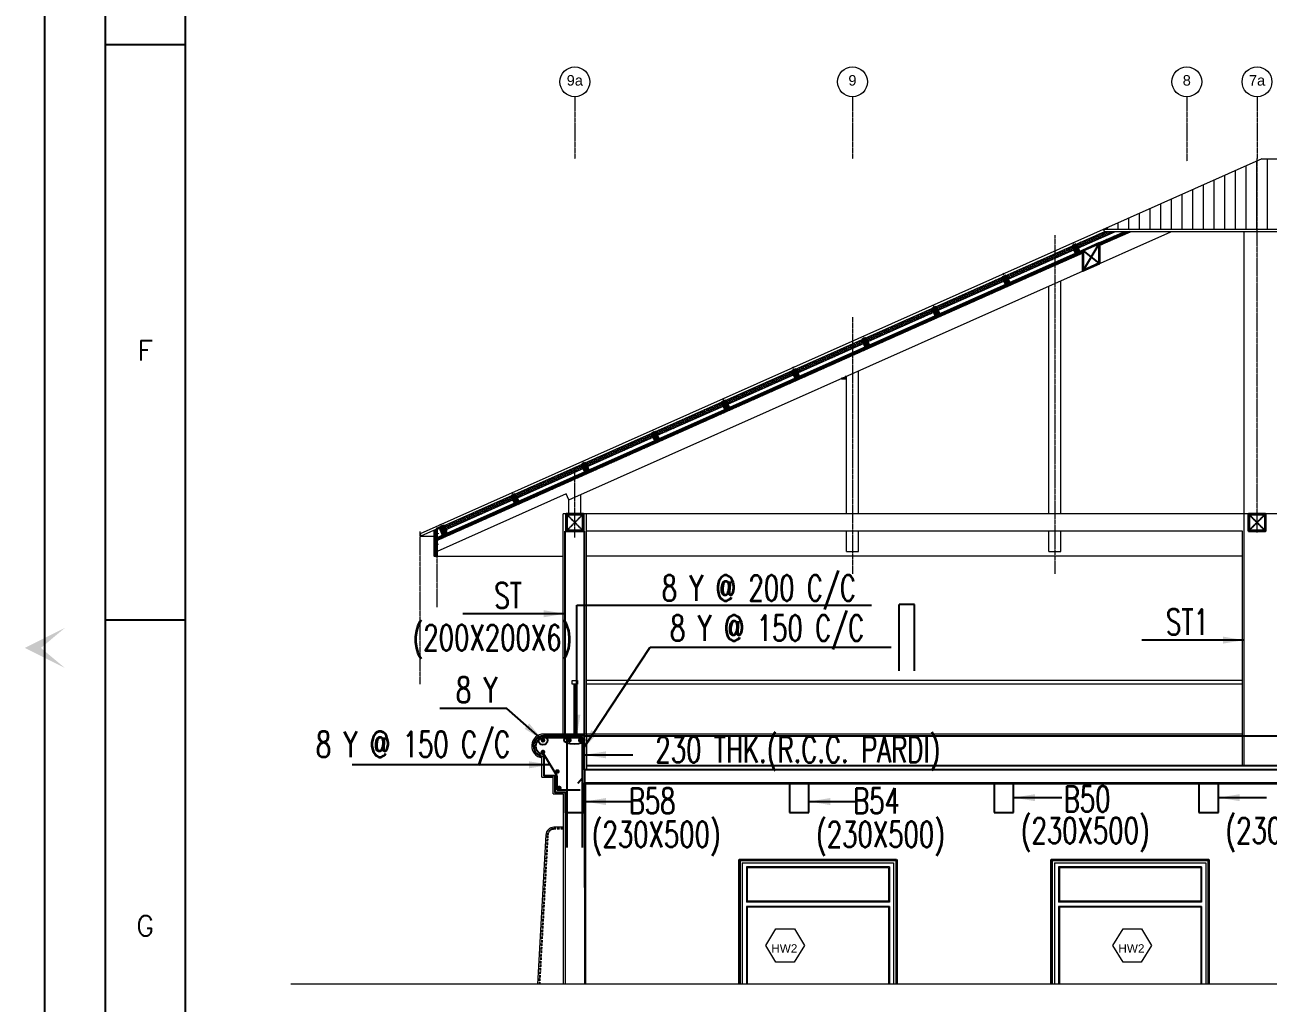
# Model space of a CAD drawing. Header units: millimetres. Extents: x 2659630 to 6742168, y -2425387 to -732288.
# Drawn here: x 3445318 to 3459895, y -1223420 to -1211954 of the extents above; entities that cross this region are included whole.
import ezdxf
from ezdxf.enums import TextEntityAlignment as Align

# ---------------------------------------------------------------- set-up
doc = ezdxf.new("R2010")
doc.units = ezdxf.units.MM
doc.linetypes.add('Grid Line', pattern=[22.225, 12.7, -3.175, 3.175, -3.175])
doc.linetypes.add('Hidden', pattern=[7.14375, 4.7625, -2.38125])
for name, color, linetype in [('A-COLUMN', 12, 'Continuous'), ('A-LINE-1 HIDDEN', 1, 'Continuous'), ('A-MOULDING', 20, 'Continuous'), ('PNA', 8, 'Continuous'), ('S-BEAM NO', 3, 'Continuous'), ('S-COLUMN', 1, 'Continuous'), ('S-COLUMN NO', 2, 'Continuous'), ('S-CONCRET LINE', 4, 'Continuous'), ('S-DIM-1', 5, 'Continuous'), ('S-REINFORCEMENT', 6, 'Continuous')]:
    doc.layers.add(name, color=color, linetype=linetype)
for name, color, linetype, lineweight in [('A-DETL', 90, 'Continuous', 18), ('A-DOOR', 31, 'Continuous', 18), ('A-DOOR-FRAM', 31, 'Continuous', 18), ('A-FLOR-HRAL', 11, 'Continuous', 18), ('A-GENM', 13, 'Continuous', 18), ('A-GLAZ-IDEN', 152, 'Continuous', 9), ('A-GRID-MODE', 80, 'Continuous', 0), ('A-hatch', 253, 'Continuous', 0), ('A-PLASTER', 50, 'Continuous', 0), ('A-ROOF', 6, 'Continuous', 0), ('A-ROOF-PATT', 132, 'Continuous', 0), ('A-STAIRS', 31, 'Continuous', 18), ('A-WALL', 113, 'Continuous', 9), ('elevation 02', 2, 'Continuous', 9), ('I-WALL', 2, 'Continuous', 18), ('S-GRID', 1, 'Continuous', 9), ('section-steel', 27, 'Continuous', 30), ('TEXT', 150, 'Continuous', 25)]:
    doc.layers.add(name, color=color, linetype=linetype, lineweight=lineweight)
doc.styles.add('Arial', font='arial.ttf', dxfattribs={"height": 123})
doc.styles.add('Arial_1', font='arial.ttf', dxfattribs={"height": 98.353293})
doc.styles.add('ROMANS', font='r.shx', dxfattribs={"width": 0.7})
doc.dimstyles.new('dim100', dxfattribs={"dimtxt": 250, "dimasz": 250, "dimexe": 200, "dimexo": 200, "dimgap": 100, "dimtad": 1, "dimdec": 0, "dimrnd": 1, "dimzin": 0, "dimdsep": 46, "dimtxsty": 'ROMANS', "dimcen": 0, "dimclrd": 5, "dimclre": 5, "dimclrt": 4, "dimadec": 0, "dimazin": 0, "dimtfac": 1, "dimtdec": 0, "dimtix": 1, "dimtofl": 0, "dimtmove": 2, "dimatfit": 3, "dimfxl": 1, "dimtolj": 1, "dimtzin": 0, "dimlwd": -1, "dimlwe": -1, "dimarcsym": 0})
doc.dimstyles.new('dim33.33', dxfattribs={"dimtxt": 250, "dimasz": 250, "dimexe": 200, "dimexo": 200, "dimgap": 100, "dimtad": 1, "dimdec": 0, "dimlfac": 0.333331, "dimzin": 0, "dimdsep": 46, "dimtxsty": 'ROMANS', "dimcen": 0, "dimclrd": 5, "dimclre": 5, "dimclrt": 4, "dimadec": 0, "dimazin": 0, "dimtfac": 1, "dimtdec": 0, "dimtix": 1, "dimtofl": 0, "dimtmove": 2, "dimatfit": 3, "dimfxl": 1, "dimtolj": 1, "dimtzin": 0, "dimlwd": -1, "dimlwe": -1, "dimarcsym": 0})

# ---------------------------------------------------------------- blocks, each defined once
blk = doc.blocks.new('FOLDER')
at = {"layer": 'PNA'}
for points in [[(-1250, 2500), (0, 0), (0, 1000)], [(1250, 2500), (0, 0), (0, 1000)]]:
    blk.add_solid(points, dxfattribs=at)
blk = doc.blocks.new('A1_SHEET.')
at = {"flags": 128}
blk.add_lwpolyline([(0, 0), (0, 594), (841, 594), (841, 0)], close=True, dxfattribs=at)
at = {"layer": 'PNA'}
for p, q in [((7.5, 226.45), (17.5, 226.45)), ((7.5, 154.7), (17.5, 154.7))]:
    blk.add_line(p, q, dxfattribs=at)
at = {"layer": 'PNA', "color": 1}
for points in [[(7.5, 6.2), (833.5, 6.2), (833.5, 587.8), (7.5, 587.8)], [(17.5, 11.2), (828.5, 11.2), (828.5, 582.8), (17.5, 582.8)]]:
    blk.add_lwpolyline(points, close=True, dxfattribs=at)
at = {"layer": 'PNA', "xscale": 0.0020000000001672, "yscale": 0.0020000000001672, "zscale": 0.0020000000001672, "rotation": 270}
blk.add_blockref('FOLDER', (-2.5, 151.2), dxfattribs=at)
at = {"layer": 'PNA', "style": 'ROMANS'}
for s, p in [('F', (12.5, 188.3)), ('G', (12.5, 116.55))]:
    blk.add_text(s, height=2.5, dxfattribs=at).set_placement(p, align=Align.MIDDLE)
blk = doc.blocks.new('Grid - M_Grid Head - Circle-24584-GROUND FLOOR PLAN-01')
at = {"layer": 'A-GRID-MODE'}
blk.add_circle((0, 0), 3.5, dxfattribs=at)

msp = doc.modelspace()

# ---------------------------------------------------------------- hatches: boundary and pattern name
at = {"layer": 'A-DETL'}
h = msp.add_hatch(dxfattribs=at)
h.set_pattern_fill('HONEY', color=256, scale=100, angle=45)
h.set_pattern_definition([(45, (2333171.101, 458821.364), (5.6035967, 20.912907593), [12.5, -25]), (165, (2333171.101, 458821.364), (-20.912907593, -5.6035967), [12.5, -25]), (105, (2333171.101, 458821.364), (-15.30931089, 15.30931089), [-25, 12.5])])
h.paths.add_polyline_path([(3458100.718, -1214377.75), (3457977.788, -1214377.75), (3457645.984, -1214525.479), (3457666.32, -1214571.156)])
h = msp.add_hatch(dxfattribs=at)
h.set_pattern_fill('HONEY', color=256, scale=100, angle=45)
h.set_pattern_definition([(45, (2332348.91, 458455.301), (5.6035967, 20.912907593), [12.5, -25]), (165, (2332348.91, 458455.301), (-20.912907593, -5.6035967), [12.5, -25]), (105, (2332348.91, 458455.301), (-15.30931089, 15.30931089), [-25, 12.5])])
h.paths.add_polyline_path([(3457622.456, -1214590.686), (3457602.119, -1214545.009), (3456823.793, -1214891.542), (3456844.13, -1214937.219)])
h = msp.add_hatch(dxfattribs=at)
h.set_pattern_fill('HONEY', color=256, scale=100, angle=45)
h.set_pattern_definition([(45, (2331526.719, 458089.238), (5.6035967, 20.912907593), [12.5, -25]), (165, (2331526.719, 458089.238), (-20.912907593, -5.6035967), [12.5, -25]), (105, (2331526.719, 458089.238), (-15.30931089, 15.30931089), [-25, 12.5])])
h.paths.add_polyline_path([(3456800.265, -1214956.749), (3456779.929, -1214911.072), (3456001.602, -1215257.605), (3456021.939, -1215303.282)])
h = msp.add_hatch(dxfattribs=at)
h.set_pattern_fill('HONEY', color=256, scale=100, angle=45)
h.set_pattern_definition([(45, (2330704.528, 457723.175), (5.6035967, 20.912907593), [12.5, -25]), (165, (2330704.528, 457723.175), (-20.912907593, -5.6035967), [12.5, -25]), (105, (2330704.528, 457723.175), (-15.30931089, 15.30931089), [-25, 12.5])])
h.paths.add_polyline_path([(3455978.074, -1215322.812), (3455957.738, -1215277.135), (3455179.411, -1215623.668), (3455199.748, -1215669.345)])
h = msp.add_hatch(dxfattribs=at)
h.set_pattern_fill('HONEY', color=256, scale=100, angle=45)
h.set_pattern_definition([(45, (2329882.337, 457357.112), (5.6035967, 20.912907593), [12.5, -25]), (165, (2329882.337, 457357.112), (-20.912907593, -5.6035967), [12.5, -25]), (105, (2329882.337, 457357.112), (-15.30931089, 15.30931089), [-25, 12.5])])
h.paths.add_polyline_path([(3455155.884, -1215688.875), (3455135.547, -1215643.198), (3454357.22, -1215989.731), (3454377.557, -1216035.408)])
h = msp.add_hatch(dxfattribs=at)
h.set_pattern_fill('HONEY', color=256, scale=100, angle=45)
h.set_pattern_definition([(45, (2329060.146, 456991.049), (5.6035967, 20.912907593), [12.5, -25]), (165, (2329060.146, 456991.049), (-20.912907593, -5.6035967), [12.5, -25]), (105, (2329060.146, 456991.049), (-15.30931089, 15.30931089), [-25, 12.5])])
h.paths.add_polyline_path([(3454333.693, -1216054.938), (3454313.356, -1216009.26), (3453535.029, -1216355.794), (3453555.366, -1216401.471)])
h = msp.add_hatch(dxfattribs=at)
h.set_pattern_fill('HONEY', color=256, scale=100, angle=45)
h.set_pattern_definition([(45, (2328238.09, 456624.684), (5.6035967, 20.912907593), [12.5, -25]), (165, (2328238.09, 456624.684), (-20.912907593, -5.6035967), [12.5, -25]), (105, (2328238.09, 456624.684), (-15.30931089, 15.30931089), [-25, 12.5])])
h.paths.add_polyline_path([(3453511.502, -1216421.001), (3453491.165, -1216375.323), (3452712.838, -1216721.857), (3452733.175, -1216767.534)])
h = msp.add_hatch(dxfattribs=at)
h.set_pattern_fill('HONEY', color=256, scale=100, angle=45)
h.set_pattern_definition([(45, (2327415.764, 456258.923), (5.6035967, 20.912907593), [12.5, -25]), (165, (2327415.764, 456258.923), (-20.912907593, -5.6035967), [12.5, -25]), (105, (2327415.764, 456258.923), (-15.30931089, 15.30931089), [-25, 12.5])])
h.paths.add_polyline_path([(3452689.311, -1216787.064), (3452668.974, -1216741.386), (3451890.647, -1217087.92), (3451910.984, -1217133.597)])
h = msp.add_hatch(dxfattribs=at)
h.set_pattern_fill('HONEY', color=256, scale=100, angle=45)
h.set_pattern_definition([(45, (2326593.573, 455892.86), (5.6035967, 20.912907593), [12.5, -25]), (165, (2326593.573, 455892.86), (-20.912907593, -5.6035967), [12.5, -25]), (105, (2326593.573, 455892.86), (-15.30931089, 15.30931089), [-25, 12.5])])
h.paths.add_polyline_path([(3451867.12, -1217153.127), (3451846.783, -1217107.449), (3451068.456, -1217453.983), (3451088.793, -1217499.66)])
h = msp.add_hatch(dxfattribs=at)
h.set_pattern_fill('HONEY', color=256, scale=100, angle=45)
h.set_pattern_definition([(45, (2325771.383, 455526.797), (5.6035967, 20.912907593), [12.5, -25]), (165, (2325771.383, 455526.797), (-20.912907593, -5.6035967), [12.5, -25]), (105, (2325771.383, 455526.797), (-15.30931089, 15.30931089), [-25, 12.5])])
h.paths.add_polyline_path([(3451044.929, -1217519.19), (3451024.592, -1217473.512), (3450246.265, -1217820.046), (3450266.602, -1217865.723)])
at = {"layer": 'A-hatch', "lineweight": -3}
h = msp.add_hatch(color=256, dxfattribs=at)
h.dxf.hatch_style = 1
h.paths.add_polyline_path([(3457645.984, -1214525.479), (3457602.119, -1214545.009), (3457641.166, -1214632.709), (3457685.03, -1214613.179)])
h.paths.add_polyline_path([(3457679.749, -1214611.152), (3457643.193, -1214627.428), (3457607.401, -1214547.036), (3457643.956, -1214530.76)], flags=16)
h = msp.add_hatch(color=256, dxfattribs=at)
h.dxf.hatch_style = 1
h.paths.add_polyline_path([(3457916.376, -1214510.178), (3457722.635, -1214596.437), (3457722.635, -1214837.257), (3457916.376, -1214750.997)])
h.paths.add_polyline_path([(3457912.238, -1214748.461), (3457726.325, -1214831.235), (3457726.774, -1214598.973), (3457912.686, -1214516.199)], flags=16)
h = msp.add_hatch(color=256, dxfattribs=at)
h.dxf.hatch_style = 1
h.paths.add_polyline_path([(3456823.793, -1214891.542), (3456779.929, -1214911.072), (3456818.975, -1214998.772), (3456862.839, -1214979.242)])
h.paths.add_polyline_path([(3456857.558, -1214977.215), (3456821.003, -1214993.491), (3456785.21, -1214913.099), (3456821.765, -1214896.823)], flags=16)
h = msp.add_hatch(color=256, dxfattribs=at)
h.dxf.hatch_style = 1
h.paths.add_polyline_path([(3456001.602, -1215257.605), (3455957.738, -1215277.135), (3455996.784, -1215364.835), (3456040.649, -1215345.305)])
h.paths.add_polyline_path([(3456035.367, -1215343.278), (3455998.812, -1215359.554), (3455963.019, -1215279.162), (3455999.575, -1215262.886)], flags=16)
h = msp.add_hatch(color=256, dxfattribs=at)
h.dxf.hatch_style = 1
h.paths.add_polyline_path([(3455179.411, -1215623.668), (3455135.547, -1215643.198), (3455174.593, -1215730.898), (3455218.458, -1215711.368)])
h.paths.add_polyline_path([(3455213.176, -1215709.341), (3455176.621, -1215725.617), (3455140.828, -1215645.225), (3455177.384, -1215628.949)], flags=16)
h = msp.add_hatch(color=256, dxfattribs=at)
h.dxf.hatch_style = 1
h.paths.add_polyline_path([(3454357.22, -1215989.731), (3454313.356, -1216009.26), (3454352.403, -1216096.961), (3454396.267, -1216077.431)])
h.paths.add_polyline_path([(3454390.986, -1216075.404), (3454354.43, -1216091.68), (3454318.637, -1216011.288), (3454355.193, -1215995.012)], flags=16)
h = msp.add_hatch(color=256, dxfattribs=at)
h.dxf.hatch_style = 1
h.paths.add_polyline_path([(3453535.029, -1216355.794), (3453491.165, -1216375.323), (3453530.212, -1216463.024), (3453574.076, -1216443.494)])
h.paths.add_polyline_path([(3453568.795, -1216441.467), (3453532.239, -1216457.743), (3453496.446, -1216377.351), (3453533.002, -1216361.075)], flags=16)
h = msp.add_hatch(color=256, dxfattribs=at)
h.dxf.hatch_style = 1
h.paths.add_polyline_path([(3452712.838, -1216721.857), (3452668.974, -1216741.386), (3452708.021, -1216829.087), (3452751.885, -1216809.557)])
h.paths.add_polyline_path([(3452746.604, -1216807.53), (3452710.048, -1216823.806), (3452674.255, -1216743.414), (3452710.811, -1216727.138)], flags=16)
h = msp.add_hatch(color=256, dxfattribs=at)
h.dxf.hatch_style = 1
h.paths.add_polyline_path([(3451890.647, -1217087.92), (3451846.783, -1217107.449), (3451885.83, -1217195.15), (3451929.694, -1217175.62)])
h.paths.add_polyline_path([(3451924.413, -1217173.593), (3451887.857, -1217189.869), (3451852.064, -1217109.477), (3451888.62, -1217093.201)], flags=16)
h = msp.add_hatch(color=256, dxfattribs=at)
h.dxf.hatch_style = 1
h.paths.add_polyline_path([(3451068.456, -1217453.983), (3451024.592, -1217473.512), (3451063.639, -1217561.213), (3451107.503, -1217541.683)])
h.paths.add_polyline_path([(3451102.222, -1217539.656), (3451065.666, -1217555.932), (3451029.873, -1217475.54), (3451066.429, -1217459.264)], flags=16)
h = msp.add_hatch(color=256, dxfattribs=at)
h.dxf.hatch_style = 1
h.paths.add_polyline_path([(3451860.203, -1217692.398), (3451672.203, -1217692.398), (3451672.204, -1217880.397), (3451860.204, -1217880.397)], flags=16)
h.paths.add_polyline_path([(3451866.203, -1217686.398), (3451666.203, -1217686.398), (3451666.204, -1217886.397), (3451866.204, -1217886.397)])
h = msp.add_hatch(color=256, dxfattribs=at)
h.dxf.hatch_style = 1
h.paths.add_polyline_path([(3459858.593, -1217692.401), (3459670.593, -1217692.401), (3459670.594, -1217880.4), (3459858.594, -1217880.4)], flags=16)
h.paths.add_polyline_path([(3459864.593, -1217686.401), (3459664.593, -1217686.401), (3459664.594, -1217886.4), (3459864.594, -1217886.4)])
h = msp.add_hatch(color=256, dxfattribs=at)
h.dxf.hatch_style = 1
h.paths.add_polyline_path([(3450225.442, -1217829.317), (3450181.578, -1217848.846), (3450220.625, -1217936.547), (3450264.489, -1217917.017)])
h.paths.add_polyline_path([(3450259.208, -1217914.99), (3450222.652, -1217931.266), (3450186.859, -1217850.874), (3450223.415, -1217834.598)], flags=16)
at = {"layer": 'A-ROOF-PATT', "lineweight": 18}
h = msp.add_hatch(dxfattribs=at)
h.set_pattern_fill('ANSI31', color=256, scale=1000, angle=45, style=0)
h.set_pattern_definition([(90, (3274638.1, -1240572.43), (-125, 0), [])])
h.paths.add_polyline_path([(3459822.205, -1213525.913), (3457966.399, -1214352.171), (3469566.005, -1214352.171), (3467710.197, -1213525.912)])
at = {"layer": 'A-WALL', "lineweight": -3}
h = msp.add_hatch(dxfattribs=at)
h.set_pattern_fill('ANSI37', color=252, scale=100, angle=24)
h.set_pattern_definition([(69, (2242496.668, 398310.24), (-11.66975533, 4.47959937), []), (159, (2242496.668, 398310.24), (-4.47959937, -11.66975533), [])])
h.paths.add_polyline_path([(3457916.376, -1214510.178), (3457916.376, -1214537.543), (3458275.278, -1214377.75), (3458213.813, -1214377.75)])
h = msp.add_hatch(dxfattribs=at)
h.set_pattern_fill('ANSI37', color=252, scale=100, angle=24)
h.set_pattern_definition([(69, (2241803.526, 398001.633), (-11.66975533, 4.47959937), []), (159, (2241803.526, 398001.633), (-4.47959937, -11.66975533), [])])
h.paths.add_polyline_path([(3457722.635, -1214623.802), (3457722.635, -1214596.437), (3457082.624, -1214881.388), (3457092.792, -1214904.227)])
h = msp.add_hatch(dxfattribs=at)
h.set_pattern_fill('ANSI37', color=252, scale=100, angle=24)
h.set_pattern_definition([(69, (2241110.384, 397693.026), (-11.66975533, 4.47959937), []), (159, (2241110.384, 397693.026), (-4.47959937, -11.66975533), [])])
h.paths.add_polyline_path([(3456399.65, -1215212.833), (3456389.482, -1215189.995), (3457082.624, -1214881.388), (3457092.792, -1214904.227)])
h = msp.add_hatch(dxfattribs=at)
h.set_pattern_fill('ANSI37', color=252, scale=100, angle=24)
h.set_pattern_definition([(69, (2240417.242, 397384.42), (-11.66975533, 4.47959937), []), (159, (2240417.242, 397384.42), (-4.47959937, -11.66975533), [])])
h.paths.add_polyline_path([(3455706.508, -1215521.44), (3455696.34, -1215498.602), (3456389.482, -1215189.995), (3456399.65, -1215212.833)])
h = msp.add_hatch(dxfattribs=at)
h.set_pattern_fill('ANSI37', color=252, scale=100, angle=24)
h.set_pattern_definition([(69, (2239724.099, 397075.813), (-11.66975533, 4.47959937), []), (159, (2239724.099, 397075.813), (-4.47959937, -11.66975533), [])])
h.paths.add_polyline_path([(3455013.366, -1215830.047), (3455003.197, -1215807.208), (3455696.34, -1215498.602), (3455706.508, -1215521.44)])
h = msp.add_hatch(dxfattribs=at)
h.set_pattern_fill('ANSI37', color=252, scale=100, angle=24)
h.set_pattern_definition([(69, (2239030.957, 396767.206), (-11.66975533, 4.47959937), []), (159, (2239030.957, 396767.206), (-4.47959937, -11.66975533), [])])
h.paths.add_polyline_path([(3454320.224, -1216138.654), (3454310.055, -1216115.815), (3455003.197, -1215807.208), (3455013.366, -1215830.047)])
h = msp.add_hatch(dxfattribs=at)
h.set_pattern_fill('ANSI37', color=252, scale=100, angle=24)
h.set_pattern_definition([(69, (2238337.815, 396458.599), (-11.66975533, 4.47959937), []), (159, (2238337.815, 396458.599), (-4.47959937, -11.66975533), [])])
h.paths.add_polyline_path([(3453627.082, -1216447.26), (3453616.913, -1216424.422), (3454310.055, -1216115.815), (3454320.224, -1216138.654)])
h = msp.add_hatch(dxfattribs=at)
h.set_pattern_fill('ANSI37', color=252, scale=100, angle=24)
h.set_pattern_definition([(69, (2237644.673, 396149.992), (-11.66975533, 4.47959937), []), (159, (2237644.673, 396149.992), (-4.47959937, -11.66975533), [])])
h.paths.add_polyline_path([(3452933.939, -1216755.867), (3452923.771, -1216733.029), (3453616.913, -1216424.422), (3453627.082, -1216447.26)])
h = msp.add_hatch(dxfattribs=at)
h.set_pattern_fill('ANSI37', color=252, scale=100, angle=24)
h.set_pattern_definition([(69, (2236951.531, 395841.386), (-11.66975533, 4.47959937), []), (159, (2236951.531, 395841.386), (-4.47959937, -11.66975533), [])])
h.paths.add_polyline_path([(3452240.797, -1217064.474), (3452230.629, -1217041.635), (3452923.771, -1216733.029), (3452933.939, -1216755.867)])
h = msp.add_hatch(dxfattribs=at)
h.set_pattern_fill('ANSI37', color=252, scale=100, angle=24)
h.set_pattern_definition([(69, (2236258.389, 395532.779), (-11.66975533, 4.47959937), []), (159, (2236258.389, 395532.779), (-4.47959937, -11.66975533), [])])
h.paths.add_polyline_path([(3451547.655, -1217373.081), (3451537.487, -1217350.242), (3452230.629, -1217041.635), (3452240.797, -1217064.474)])
h = msp.add_hatch(dxfattribs=at)
h.set_pattern_fill('ANSI37', color=252, scale=100, angle=24)
h.set_pattern_definition([(69, (2235565.246, 395224.172), (-11.66975533, 4.47959937), []), (159, (2235565.246, 395224.172), (-4.47959937, -11.66975533), [])])
h.paths.add_polyline_path([(3450854.513, -1217681.688), (3450844.344, -1217658.849), (3451537.487, -1217350.242), (3451547.655, -1217373.081)])
h = msp.add_hatch(dxfattribs=at)
h.set_pattern_fill('ANSI37', color=252, scale=100, angle=24)
h.set_pattern_definition([(69, (2234872.104, 394915.565), (-11.66975533, 4.47959937), []), (159, (2234872.104, 394915.565), (-4.47959937, -11.66975533), [])])
h.paths.add_polyline_path([(3450151.202, -1217994.822), (3450151.202, -1217967.456), (3450844.344, -1217658.849), (3450854.513, -1217681.688)])
h = msp.add_hatch(dxfattribs=at)
h.set_pattern_fill('ANSI31', color=252, scale=100, angle=338.745618)
h.set_pattern_definition([(23.74561796, (2323523.16, 457276.078), (-5.03345856, 11.44177849), [])])
h.paths.add_polyline_path([(3450122.865, -1217876.922), (3450146.552, -1217876.922), (3450146.552, -1218179.49), (3450121.553, -1218179.49), (3450121.926, -1218091.266), (3450125.755, -1218090.808), (3450125.755, -1218079.782), (3450121.977, -1218079.291), (3450122.458, -1217965.528), (3450125.755, -1217965.1), (3450125.755, -1217954.074), (3450122.508, -1217953.686)])

# ---------------------------------------------------------------- linework, layer by layer
at = {"layer": 'A-COLUMN', "color": 1}
for p, q in [((3457912.686, -1214516.199), (3457726.325, -1214831.235)), ((3457912.238, -1214748.461), (3457726.774, -1214598.973))]:
    msp.add_line(p, q, dxfattribs=at)
for points in [[(3457607.401, -1214547.036), (3457679.749, -1214611.152)], [(3457643.956, -1214530.76), (3457643.193, -1214627.428)], [(3456785.21, -1214913.099), (3456857.558, -1214977.215)], [(3456821.765, -1214896.823), (3456821.003, -1214993.491)], [(3455963.019, -1215279.162), (3456035.367, -1215343.278)], [(3455999.575, -1215262.886), (3455998.812, -1215359.554)], [(3455140.828, -1215645.225), (3455213.176, -1215709.341)], [(3455177.384, -1215628.949), (3455176.621, -1215725.617)], [(3454318.637, -1216011.288), (3454390.986, -1216075.404)], [(3454355.193, -1215995.012), (3454354.43, -1216091.68)], [(3453496.446, -1216377.351), (3453568.795, -1216441.467)], [(3453533.002, -1216361.075), (3453532.239, -1216457.743)], [(3452674.255, -1216743.414), (3452746.604, -1216807.53)], [(3452710.811, -1216727.138), (3452710.048, -1216823.806)], [(3451852.064, -1217109.477), (3451924.413, -1217173.593)], [(3451888.62, -1217093.201), (3451887.857, -1217189.869)], [(3451029.873, -1217475.54), (3451102.222, -1217539.656)], [(3451066.429, -1217459.264), (3451065.666, -1217555.932)], [(3450186.859, -1217850.874), (3450259.208, -1217914.99)], [(3450223.415, -1217834.598), (3450222.652, -1217931.266)]]:
    msp.add_lwpolyline(points, dxfattribs=at)
at = {"layer": 'A-DOOR'}
for p, q in [((3453728.202, -1221773.371), (3455504.202, -1221773.371)), ((3457388.202, -1221773.371), (3459164.202, -1221773.371)), ((3455454.202, -1221823.371), (3453778.202, -1221823.371)), ((3455444.202, -1221833.371), (3453788.202, -1221833.371)), ((3459114.202, -1221823.371), (3457438.202, -1221823.371)), ((3459104.202, -1221833.371), (3457448.202, -1221833.371)), ((3455444.202, -1222226.348), (3453788.202, -1222226.348)), ((3459104.202, -1222226.348), (3457448.202, -1222226.348)), ((3455454.202, -1222236.348), (3453778.202, -1222236.348)), ((3455454.202, -1222286.348), (3453778.202, -1222286.348)), ((3455444.202, -1222296.348), (3453788.202, -1222296.348)), ((3459114.202, -1222236.348), (3457438.202, -1222236.348)), ((3459114.202, -1222286.348), (3457438.202, -1222286.348)), ((3459104.202, -1222296.348), (3457448.202, -1222296.348))]:
    msp.add_line(p, q, dxfattribs=at)
at = {"layer": 'A-DOOR-FRAM'}
for p, q in [((3453728.202, -1221773.371), (3453728.202, -1223196.933)), ((3455504.202, -1221773.371), (3455504.202, -1223196.933)), ((3457388.202, -1221773.371), (3457388.202, -1223196.933)), ((3459164.202, -1221773.371), (3459164.202, -1223196.933)), ((3453778.202, -1221823.371), (3453778.202, -1222236.348)), ((3453788.202, -1221833.371), (3453788.202, -1222226.348)), ((3455444.202, -1221833.371), (3455444.202, -1222226.348)), ((3455454.202, -1221823.371), (3455454.202, -1222236.348)), ((3457438.202, -1221823.371), (3457438.202, -1222236.348)), ((3457448.202, -1221833.371), (3457448.202, -1222226.348)), ((3459104.202, -1221833.371), (3459104.202, -1222226.348)), ((3459114.202, -1221823.371), (3459114.202, -1222236.348)), ((3453778.202, -1222286.348), (3453778.202, -1223196.933)), ((3453788.202, -1222296.348), (3453788.202, -1223196.933)), ((3455444.202, -1222296.348), (3455444.202, -1223196.933)), ((3455454.202, -1222286.348), (3455454.202, -1223196.933)), ((3457438.202, -1222286.348), (3457438.202, -1223196.933)), ((3457448.202, -1222296.348), (3457448.202, -1223196.933)), ((3459104.202, -1222296.348), (3459104.202, -1223196.933)), ((3459114.202, -1222286.348), (3459114.202, -1223196.933))]:
    msp.add_line(p, q, dxfattribs=at)
at = {"layer": 'A-FLOR-HRAL'}
for p, q in [((3451758.202, -1220286.482), (3451758.202, -1219681.478)), ((3451774.202, -1220286.482), (3451774.202, -1219681.478)), ((3459594.593, -1219636.478), (3451901.202, -1219636.478)), ((3459594.593, -1219681.478), (3451901.202, -1219681.478))]:
    msp.add_line(p, q, dxfattribs=at)
msp.add_lwpolyline([(3451736.202, -1219636.478), (3451796.202, -1219636.478), (3451796.202, -1219681.478), (3451736.202, -1219681.478)], close=True, dxfattribs=at)
at = {"layer": 'A-GENM'}
for p, q in [((3451631.202, -1221358.584), (3451521.941, -1221358.585)), ((3451427.087, -1221448.333), (3451330.267, -1223196.933))]:
    msp.add_line(p, q, dxfattribs=at)
msp.add_arc((3451521.941, -1221453.585), 95, 90.0002838, 176.8307786, dxfattribs=at)
at = {"layer": 'A-GLAZ-IDEN'}
for points in [[(3454338.528, -1222939.044), (3454123.81, -1222939.044), (3454005.803, -1222744.153), (3454123.81, -1222549.262), (3454340.121, -1222549.262), (3454458.128, -1222744.153), (3454338.528, -1222939.044)], [(3458407.898, -1222939.044), (3458193.18, -1222939.044), (3458075.173, -1222744.153), (3458193.18, -1222549.262), (3458409.491, -1222549.262), (3458527.497, -1222744.153), (3458407.898, -1222939.044)]]:
    msp.add_lwpolyline(points, close=True, dxfattribs=at)
at = {"layer": 'A-LINE-1 HIDDEN', "linetype": 'Hidden', "ltscale": 0.5}
for p, q in [((3451672.203, -1217692.393), (3451860.204, -1217880.392)), ((3451672.204, -1217880.392), (3451860.203, -1217692.393)), ((3459670.593, -1217692.396), (3459858.594, -1217880.395)), ((3459670.594, -1217880.395), (3459858.593, -1217692.396)), ((3451447.056, -1221449.438), (3451350.298, -1223196.933)), ((3451631.202, -1221378.584), (3451521.941, -1221378.585))]:
    msp.add_line(p, q, dxfattribs=at)
at = {"layer": 'A-LINE-1 HIDDEN', "linetype": 'Hidden'}
for p, q in [((3451651.202, -1220286.47), (3451651.203, -1217886.392)), ((3451881.203, -1217886.392), (3451651.203, -1217886.392)), ((3451881.202, -1220286.47), (3451881.203, -1217886.392)), ((3451881.202, -1220286.482), (3475631.202, -1220286.48))]:
    msp.add_line(p, q, dxfattribs=at)
for points in [[(3453691.202, -1223196.933), (3453691.202, -1221736.371), (3455541.202, -1221736.371), (3455541.202, -1223196.933)], [(3457351.202, -1223196.933), (3457351.202, -1221736.371), (3459201.202, -1221736.371), (3459201.202, -1223196.933)]]:
    msp.add_lwpolyline(points, dxfattribs=at)
at = {"layer": 'A-LINE-1 HIDDEN', "linetype": 'Hidden', "ltscale": 0.5}
msp.add_arc((3451521.941, -1221453.585), 75, 90.0002838, 176.8307786, dxfattribs=at)
at = {"layer": 'A-MOULDING'}
msp.add_line((3475651.202, -1220636.478), (3451901.202, -1220636.478), dxfattribs=at)
at = {"layer": 'A-PLASTER'}
for p, q in [((3451758.202, -1220266.47), (3451397.923, -1220266.47)), ((3451901.202, -1220266.47), (3451774.202, -1220266.47)), ((3451901.202, -1220266.47), (3451901.202, -1220686.478)), ((3451381.199, -1220771.44), (3451381.2, -1220545.013)), ((3451381.199, -1220771.44), (3451511.202, -1220771.441)), ((3451511.201, -1220966.415), (3451511.202, -1220771.441)), ((3451893.202, -1220848.478), (3451893.202, -1223196.933)), ((3451893.202, -1220848.478), (3475639.202, -1220848.478)), ((3451511.201, -1220966.415), (3451631.202, -1220966.415)), ((3451631.202, -1220966.415), (3451631.202, -1223196.933))]:
    msp.add_line(p, q, dxfattribs=at)
msp.add_arc((3451401.2, -1220406.441), 140.009, 90, 261.7872427, dxfattribs=at)
at = {"layer": 'A-ROOF', "linetype": 'Continuous'}
for p, q in [((3459822.205, -1213525.913), (3449951.202, -1217920.767)), ((3459822.205, -1213525.913), (3467710.197, -1213525.912)), ((3457966.399, -1214352.171), (3457977.788, -1214377.75)), ((3469566.005, -1214352.171), (3457966.4, -1214352.171)), ((3457977.788, -1214377.75), (3449962.591, -1217946.346)), ((3469554.617, -1214377.75), (3457977.788, -1214377.75)), ((3449951.202, -1217920.767), (3449962.591, -1217946.346)), ((3449962.591, -1217946.346), (3450122.353, -1217946.346)), ((3450146.552, -1218179.49), (3451631.203, -1218179.49)), ((3459594.593, -1218179.49), (3451901.204, -1218179.49))]:
    msp.add_line(p, q, dxfattribs=at)
at = {"layer": 'A-STAIRS'}
msp.add_lwpolyline([(3481932.86, -1223196.933), (3469738.553, -1223196.933), (3469684.164, -1223272.835), (3469675.758, -1223114.307), (3469616.55, -1223196.933), (3467962.533, -1223196.933), (3467908.144, -1223272.835), (3467899.738, -1223114.307), (3467840.53, -1223196.933), (3466186.514, -1223196.933), (3466132.124, -1223272.835), (3466123.742, -1223114.752), (3466064.51, -1223196.933), (3448437.462, -1223196.933)], dxfattribs=at)
at = {"layer": 'A-WALL'}
for p, q in [((3451631.202, -1220286.47), (3451631.203, -1217686.397)), ((3480369.202, -1217686.393), (3451631.203, -1217686.397)), ((3451901.202, -1220266.474), (3451901.202, -1217686.392)), ((3459594.593, -1217886.391), (3451901.202, -1217886.392)), ((3459594.593, -1220636.478), (3459594.593, -1217886.391)), ((3459594.593, -1220266.469), (3451901.202, -1220266.474)), ((3451651.202, -1221186.478), (3451651.202, -1223196.933)), ((3451881.202, -1221186.478), (3451881.202, -1223196.933))]:
    msp.add_line(p, q, dxfattribs=at)
at = {"layer": 'A-WALL', "color": 252, "lineweight": -3}
for p, q in [((3450122.458, -1217921.39), (3450122.506, -1217909.548, 0.001)), ((3450121.926, -1218047.128), (3450121.977, -1218035.153, 0.001))]:
    msp.add_line(p, q, dxfattribs=at)
for points in [[(3457775.766, -1214572.781), (3457775.766, -1214572.781), (3458213.813, -1214377.75)], [(3458275.278, -1214377.75), (3457916.376, -1214537.543)], [(3457722.635, -1214623.802), (3457092.792, -1214904.227), (3457082.624, -1214881.388), (3457775.766, -1214572.781)]]:
    msp.add_lwpolyline(points, dxfattribs=at)
for points in [[(3457082.624, -1214881.388), (3457092.792, -1214904.227), (3456399.65, -1215212.833), (3456389.482, -1215189.995)], [(3456389.482, -1215189.995), (3456399.65, -1215212.833), (3455706.508, -1215521.44), (3455696.34, -1215498.602)], [(3455696.34, -1215498.602), (3455706.508, -1215521.44), (3455013.366, -1215830.047), (3455003.197, -1215807.208)], [(3455003.197, -1215807.208), (3455013.366, -1215830.047), (3454320.224, -1216138.654), (3454310.055, -1216115.815)], [(3454310.055, -1216115.815), (3454320.224, -1216138.654), (3453627.082, -1216447.26), (3453616.913, -1216424.422)], [(3453616.913, -1216424.422), (3453627.082, -1216447.26), (3452933.939, -1216755.867), (3452923.771, -1216733.029)], [(3452923.771, -1216733.029), (3452933.939, -1216755.867), (3452240.797, -1217064.474), (3452230.629, -1217041.635)], [(3452230.629, -1217041.635), (3452240.797, -1217064.474), (3451547.655, -1217373.081), (3451537.487, -1217350.242)], [(3451537.487, -1217350.242), (3451547.655, -1217373.081), (3450854.513, -1217681.688), (3450844.344, -1217658.849)], [(3450844.344, -1217658.849), (3450854.513, -1217681.688), (3450151.202, -1217994.822), (3450151.202, -1217967.456)]]:
    msp.add_lwpolyline(points, close=True, dxfattribs=at)
at = {"layer": 'A-WALL', "lineweight": -3}
msp.add_lwpolyline([(3450255.734, -1217882.87), (3450260.302, -1217880.837), (3450233.358, -1217820.319), (3450146.029, -1217859.201), (3450146.029, -1218088.859), (3450151.202, -1218088.859), (3450151.202, -1217862.371), (3450230.824, -1217826.921), (3450255.734, -1217882.87)], close=True, dxfattribs=at)
at = {"layer": 'A-WALL', "color": 5, "lineweight": -3}
for points in [[(3450122.508, -1217953.686), (3450122.865, -1217876.87), (3450146.552, -1217876.975), (3450146.552, -1218179.49), (3450121.553, -1218179.49), (3450121.926, -1218047.128)], [(3450121.977, -1218035.153), (3450122.458, -1217921.39)]]:
    msp.add_lwpolyline(points, dxfattribs=at)
at = {"layer": 'A-WALL', "color": 5, "lineweight": -3, "elevation": 0.001}
for points in [[(3450122.506, -1217909.548), (3450125.755, -1217909.936), (3450125.755, -1217920.962), (3450122.506, -1217921.384)], [(3450121.926, -1218047.128), (3450125.755, -1218046.67), (3450125.755, -1218035.644), (3450121.977, -1218035.153)]]:
    msp.add_lwpolyline(points, dxfattribs=at)
at = {"layer": 'elevation 02', "color": 2}
for p, q in [((3450151.202, -1217967.456), (3458213.813, -1214377.75)), ((3451696.203, -1217520.397), (3458754.704, -1214377.75)), ((3458100.718, -1214377.75), (3457666.32, -1214571.156)), ((3459614.593, -1220636.478), (3459614.593, -1214377.75)), ((3457622.456, -1214590.686), (3456844.13, -1214937.219)), ((3456800.265, -1214956.749), (3456021.939, -1215303.282)), ((3457322.897, -1217686.396), (3457322.897, -1215015.231)), ((3457462.897, -1217686.396), (3457462.897, -1214952.899)), ((3455978.074, -1215322.812), (3455199.748, -1215669.345)), ((3455155.884, -1215688.875), (3454377.557, -1216035.408)), ((3454333.693, -1216054.938), (3453555.366, -1216401.471)), ((3454951.202, -1217686.396), (3454951.202, -1216071.178)), ((3455091.202, -1217686.396), (3455091.202, -1216008.846)), ((3453511.502, -1216421.001), (3452733.175, -1216767.534)), ((3452689.311, -1216787.064), (3451910.984, -1217133.597)), ((3451867.12, -1217153.127), (3451088.793, -1217499.66)), ((3451665.697, -1217451.881), (3450151.202, -1218126.178)), ((3451044.929, -1217519.19), (3450245.779, -1217874.994)), ((3451696.203, -1217520.397), (3451665.697, -1217451.881)), ((3451696.203, -1217686.392), (3451696.203, -1217520.397)), ((3451836.203, -1217686.392), (3451836.203, -1217458.065)), ((3450151.202, -1217967.456), (3450151.202, -1218126.178)), ((3454951.202, -1218126.178), (3454951.202, -1217886.391)), ((3455091.202, -1218126.178), (3455091.202, -1217886.391)), ((3457322.897, -1218126.178), (3457322.897, -1217886.391)), ((3457462.897, -1218126.178), (3457462.897, -1217886.391)), ((3454951.202, -1218126.178), (3455091.202, -1218126.178)), ((3457322.897, -1218126.178), (3457462.897, -1218126.178))]:
    msp.add_line(p, q, dxfattribs=at)
at = {"layer": 'I-WALL'}
for p, q in [((3453703.202, -1221748.371), (3453703.202, -1223196.933)), ((3457363.202, -1221748.371), (3457363.202, -1223196.933))]:
    msp.add_line(p, q, dxfattribs=at)
for points in [[(3453703.202, -1221748.371), (3455529.202, -1221748.371), (3455529.202, -1223196.933)], [(3457363.202, -1221748.371), (3459189.202, -1221748.371), (3459189.202, -1223196.933)]]:
    msp.add_lwpolyline(points, dxfattribs=at)
at = {"layer": 'S-COLUMN', "ltscale": 2500}
msp.add_circle((3451392.687, -1220338.529), 52.968, dxfattribs=at)
at = {"layer": 'S-COLUMN NO', "ltscale": 1200}
msp.add_line((3451881.202, -1220686.397), (3451881.202, -1222063.787), dxfattribs=at)
at = {"layer": 'S-COLUMN NO', "ltscale": 2500}
msp.add_ellipse((3451760.488, -1220337.047), major_axis=(120.714, 0), ratio=0.406785743, dxfattribs=at)
at = {"layer": 'S-CONCRET LINE'}
for p, q in [((3454281.202, -1220836.395), (3454281.202, -1221186.398)), ((3454511.202, -1221186.398), (3454511.202, -1220836.395)), ((3456681.202, -1220836.395), (3456681.202, -1221186.398)), ((3456911.202, -1221186.398), (3456911.202, -1220836.395)), ((3459081.202, -1220836.395), (3459081.202, -1221186.398)), ((3459311.202, -1221186.398), (3459311.202, -1220836.395)), ((3454281.202, -1221186.398), (3454511.202, -1221186.398)), ((3456681.202, -1221186.398), (3456911.202, -1221186.398)), ((3459081.202, -1221186.398), (3459311.202, -1221186.398))]:
    msp.add_line(p, q, dxfattribs=at)
msp.add_lwpolyline([(3475881.202, -1220686.397), (3451881.202, -1220686.397), (3451881.202, -1220286.482), (3451397.74, -1220286.482, 0.985676403), (3451401.2, -1220526.449), (3451401.199, -1220751.44), (3451531.202, -1220751.441), (3451531.201, -1220946.415), (3451651.202, -1220946.415), (3451651.202, -1221186.478), (3451881.202, -1221186.478), (3451881.202, -1220836.397), (3475651.202, -1220836.397)], format="xyb", dxfattribs=at)
at = {"layer": 'S-GRID', "linetype": 'Grid Line'}
for p, q in [((3451766.202, -1212795.898), (3451766.202, -1213525.912)), ((3455021.202, -1212795.898), (3455021.202, -1213525.912)), ((3458941.202, -1212795.898), (3458941.202, -1213552.002)), ((3459764.593, -1212795.898), (3459764.593, -1213525.911)), ((3459764.593, -1217902.458), (3459764.593, -1213518.978)), ((3457392.897, -1214418.047), (3457392.897, -1218387.073)), ((3457608.073, -1214499.355), (3457663.098, -1214622.944)), ((3456785.882, -1214865.418), (3456840.907, -1214989.007)), ((3455963.691, -1215231.481), (3456018.716, -1215355.07)), ((3455021.202, -1215379.975), (3455021.202, -1218387.073)), ((3455141.5, -1215597.544), (3455196.526, -1215721.133)), ((3454319.309, -1215963.607), (3454374.335, -1216087.196)), ((3453497.118, -1216329.67), (3453552.144, -1216453.259)), ((3452674.927, -1216695.733), (3452729.953, -1216819.322)), ((3451852.736, -1217061.796), (3451907.762, -1217185.385)), ((3451766.204, -1217961.504), (3451766.203, -1217147.492)), ((3451030.546, -1217427.859), (3451085.571, -1217551.448)), ((3450187.531, -1217803.193), (3450242.557, -1217926.782)), ((3449951.202, -1219679.469), (3449951.202, -1217893.26)), ((3450151.202, -1218777.527), (3450151.202, -1217982.469))]:
    msp.add_line(p, q, dxfattribs=at)
at = {"layer": 'S-REINFORCEMENT'}
for p, q in [((3455567.621, -1219524.913), (3455567.619, -1218745.53)), ((3455747.621, -1218745.53), (3455567.619, -1218745.53)), ((3455747.62, -1219524.913), (3455747.621, -1218745.53)), ((3451676.2, -1220311.482), (3451398.121, -1220311.482)), ((3451676.204, -1221596.398), (3451676.2, -1220311.482)), ((3451856.202, -1220311.482), (3451676.2, -1220311.482)), ((3451856.202, -1221596.398), (3451856.202, -1220311.482)), ((3451556.202, -1220751.441), (3451401.2, -1220501.449)), ((3451556.202, -1220751.441), (3451556.201, -1220921.415)), ((3451556.201, -1220921.415), (3451827.52, -1220921.415)), ((3451856.202, -1220781.443), (3451802.849, -1220843.8))]:
    msp.add_line(p, q, dxfattribs=at)
at = {"layer": 'S-REINFORCEMENT', "const_width": 26.46}
for points in [[(3451378.917, -1220338.529, 1), (3451406.457, -1220338.529, 1)], [(3451378.917, -1220338.529, 1), (3451406.457, -1220338.529, 1)], [(3451378.917, -1220338.529, 1), (3451406.457, -1220338.529, 1)], [(3451689.424, -1220338.529, 1), (3451716.964, -1220338.529, 1)], [(3451689.424, -1220338.529, 1), (3451716.964, -1220338.529, 1)], [(3451689.424, -1220338.529, 1), (3451716.964, -1220338.529, 1)], [(3451815.894, -1220338.529, 1), (3451843.434, -1220338.529, 1)], [(3451815.894, -1220338.529, 1), (3451843.434, -1220338.529, 1)], [(3451815.894, -1220338.529, 1), (3451843.434, -1220338.529, 1)], [(3451378.917, -1220476.204, 1), (3451406.457, -1220476.204, 1)], [(3451378.917, -1220476.204, 1), (3451406.457, -1220476.204, 1)], [(3451378.917, -1220476.204, 1), (3451406.457, -1220476.204, 1)], [(3451547.567, -1220704.425, 1), (3451575.107, -1220704.425, 1)], [(3451547.567, -1220704.425, 1), (3451575.107, -1220704.425, 1)], [(3451547.567, -1220704.425, 1), (3451575.107, -1220704.425, 1)], [(3451570.144, -1220897.717, 1), (3451597.684, -1220897.717, 1)], [(3451570.144, -1220897.717, 1), (3451597.684, -1220897.717, 1)], [(3451570.144, -1220897.717, 1), (3451597.684, -1220897.717, 1)]]:
    msp.add_lwpolyline(points, format="xyb", close=True, dxfattribs=at)
at = {"layer": 'S-REINFORCEMENT'}
msp.add_arc((3451401.201, -1220406.441), 95.009, 91.6526791, 269.9995046, dxfattribs=at)
at = {"layer": 'section-steel'}
for p, q in [((3454893.293, -1216096.961), (3454951.202, -1216096.961)), ((3454937.157, -1216077.431), (3454951.202, -1216077.431))]:
    msp.add_line(p, q, dxfattribs=at)
for points in [[(3457645.984, -1214525.479), (3457685.03, -1214613.179), (3457641.166, -1214632.709), (3457602.119, -1214545.009)], [(3457643.956, -1214530.76), (3457679.749, -1214611.152), (3457643.193, -1214627.428), (3457607.401, -1214547.036)], [(3457916.376, -1214510.178), (3457722.635, -1214596.437), (3457722.635, -1214837.257), (3457916.376, -1214750.997)], [(3457912.686, -1214516.199), (3457726.774, -1214598.973), (3457726.325, -1214831.235), (3457912.238, -1214748.461)], [(3456823.793, -1214891.542), (3456862.839, -1214979.242), (3456818.975, -1214998.772), (3456779.929, -1214911.072)], [(3456821.765, -1214896.823), (3456857.558, -1214977.215), (3456821.003, -1214993.491), (3456785.21, -1214913.099)], [(3456001.602, -1215257.605), (3456040.649, -1215345.305), (3455996.784, -1215364.835), (3455957.738, -1215277.135)], [(3455999.575, -1215262.886), (3456035.367, -1215343.278), (3455998.812, -1215359.554), (3455963.019, -1215279.162)], [(3455179.411, -1215623.668), (3455218.458, -1215711.368), (3455174.593, -1215730.898), (3455135.547, -1215643.198)], [(3455177.384, -1215628.949), (3455213.176, -1215709.341), (3455176.621, -1215725.617), (3455140.828, -1215645.225)], [(3454357.22, -1215989.731), (3454396.267, -1216077.431), (3454352.403, -1216096.961), (3454313.356, -1216009.26)], [(3454355.193, -1215995.012), (3454390.986, -1216075.404), (3454354.43, -1216091.68), (3454318.637, -1216011.288)], [(3453535.029, -1216355.794), (3453574.076, -1216443.494), (3453530.212, -1216463.024), (3453491.165, -1216375.323)], [(3453533.002, -1216361.075), (3453568.795, -1216441.467), (3453532.239, -1216457.743), (3453496.446, -1216377.351)], [(3452712.838, -1216721.857), (3452751.885, -1216809.557), (3452708.021, -1216829.087), (3452668.974, -1216741.386)], [(3452710.811, -1216727.138), (3452746.604, -1216807.53), (3452710.048, -1216823.806), (3452674.255, -1216743.414)], [(3451890.647, -1217087.92), (3451929.694, -1217175.62), (3451885.83, -1217195.15), (3451846.783, -1217107.449)], [(3451888.62, -1217093.201), (3451924.413, -1217173.593), (3451887.857, -1217189.869), (3451852.064, -1217109.477)], [(3451068.456, -1217453.983), (3451107.503, -1217541.683), (3451063.639, -1217561.213), (3451024.592, -1217473.512)], [(3451066.429, -1217459.264), (3451102.222, -1217539.656), (3451065.666, -1217555.932), (3451029.873, -1217475.54)], [(3451866.203, -1217686.393), (3451666.203, -1217686.393), (3451666.204, -1217886.392), (3451866.204, -1217886.392)], [(3451860.203, -1217692.393), (3451672.203, -1217692.393), (3451672.204, -1217880.392), (3451860.204, -1217880.392)], [(3459864.593, -1217686.396), (3459664.593, -1217686.396), (3459664.594, -1217886.395), (3459864.594, -1217886.395)], [(3459858.593, -1217692.396), (3459670.593, -1217692.396), (3459670.594, -1217880.395), (3459858.594, -1217880.395)], [(3450225.442, -1217829.317), (3450264.489, -1217917.017), (3450220.625, -1217936.547), (3450181.578, -1217848.846)], [(3450223.415, -1217834.598), (3450259.208, -1217914.99), (3450222.652, -1217931.266), (3450186.859, -1217850.874)]]:
    msp.add_lwpolyline(points, close=True, dxfattribs=at)
at = {"layer": 'TEXT', "color": 1}
for p, q in [((3450125.495, -1217912.444, 0.001), (3450154.064, -1217912.444, 0.001)), ((3450125.495, -1217918.488, 0.001), (3450154.064, -1217918.488, 0.001)), ((3450154.064, -1217910.966, 0.001), (3450154.064, -1217919.966, 0.001)), ((3450154.064, -1217910.966, 0.001), (3450157.814, -1217910.966, 0.001)), ((3450154.064, -1217913.673, 0.001), (3450157.814, -1217913.673, 0.001)), ((3450154.064, -1217917.259, 0.001), (3450157.814, -1217917.259, 0.001)), ((3450154.064, -1217919.966, 0.001), (3450157.814, -1217919.966, 0.001)), ((3450157.814, -1217910.966, 0.001), (3450157.814, -1217919.966, 0.001)), ((3450157.814, -1217912.444, 0.001), (3450160.368, -1217912.444, 0.001)), ((3450157.814, -1217918.488, 0.001), (3450160.368, -1217918.488, 0.001)), ((3450160.368, -1217912.444, 0.001), (3450160.368, -1217918.488, 0.001)), ((3450125.495, -1218038.118, 0.001), (3450154.064, -1218038.118, 0.001)), ((3450125.495, -1218044.162, 0.001), (3450154.064, -1218044.162, 0.001)), ((3450154.064, -1218036.64, 0.001), (3450157.814, -1218036.64, 0.001)), ((3450154.064, -1218045.64, 0.001), (3450154.064, -1218036.64, 0.001)), ((3450154.064, -1218039.347, 0.001), (3450157.814, -1218039.347, 0.001)), ((3450154.064, -1218042.933, 0.001), (3450157.814, -1218042.933, 0.001)), ((3450154.064, -1218045.64, 0.001), (3450157.814, -1218045.64, 0.001)), ((3450157.814, -1218045.64, 0.001), (3450157.814, -1218036.64, 0.001)), ((3450157.814, -1218038.118, 0.001), (3450160.368, -1218038.118, 0.001)), ((3450157.814, -1218044.162, 0.001), (3450160.368, -1218044.162, 0.001)), ((3450160.368, -1218044.162, 0.001), (3450160.368, -1218038.118, 0.001))]:
    msp.add_line(p, q, dxfattribs=at)
at = {"layer": 'TEXT', "color": 1, "elevation": 0.001}
for points in [[(3450125.495, -1217910.179), (3450125.122, -1217910.179, 0.212872688), (3450122.641, -1217915.204), (3450124.046, -1217915.204), (3450124.046, -1217915.728), (3450122.641, -1217915.728, 0.212872688), (3450125.122, -1217920.753), (3450125.495, -1217920.753)], [(3450125.495, -1218046.427), (3450125.122, -1218046.427, -0.212872688), (3450122.641, -1218041.402), (3450124.046, -1218041.402), (3450124.046, -1218040.878), (3450122.641, -1218040.878, -0.212872688), (3450125.122, -1218035.853), (3450125.495, -1218035.853)]]:
    msp.add_lwpolyline(points, format="xyb", close=True, dxfattribs=at)
at = {"layer": 'TEXT', "color": 1}
for points in [[(3450152.955, -1217909.513), (3450153.92, -1217909.513), (3450153.92, -1217921.419), (3450152.955, -1217921.419)], [(3450152.955, -1218047.093), (3450153.92, -1218047.093), (3450153.92, -1218035.187), (3450152.955, -1218035.187)]]:
    msp.add_lwpolyline(points, close=True, dxfattribs=at)

# ---------------------------------------------------------------- block references
at = {"xscale": 94.00879904875153, "yscale": 94.00879904875153, "zscale": 94.00879904875153}
msp.add_blockref('A1_SHEET.', (3445553.335, -1233470.769), dxfattribs=at)
at = {"layer": 'A-GRID-MODE', "xscale": 49.99999999999998, "yscale": 49.99999999999998, "zscale": 49.99999999999998}
for p in [(3451766.202, -1212620.898), (3455021.202, -1212620.898), (3458941.202, -1212620.898), (3459764.593, -1212620.898)]:
    msp.add_blockref('Grid - M_Grid Head - Circle-24584-GROUND FLOOR PLAN-01', p, dxfattribs=at)

# ---------------------------------------------------------------- texts
at = {"layer": 'A-GLAZ-IDEN', "char_height": 98.3533, "width": 244.8, "attachment_point": 8, "line_spacing_factor": 0.938532, "style": 'Arial_1'}
for insert in [(3454222.47, -1222827.753), (3458291.84, -1222827.753)]:
    msp.add_mtext('HW2', dxfattribs=dict(at, insert=insert))
at = {"layer": 'S-BEAM NO', "style": 'ROMANS', "width": 0.7}
for s, p in [('ST', (3450984.497, -1218642.088, 0)), ('ST1', (3458947.887, -1218951.085, 0)), ('(200X200X6)', (3450800.159, -1219136.202)), ('230 THK.(R.C.C. PARDI)', (3454380.129, -1220447.418, 0)), ('B58', (3452671.527, -1221048.89, 0)), ('B54', (3455301.527, -1221048.89, 0)), ('B50', (3457771.327, -1221025.656, 0)), ('(230X500)', (3457750.421, -1221396.847)), ('(230X500)', (3460150.421, -1221396.847)), ('(230X500)', (3452720.421, -1221442.124)), ('(230X500)', (3455350.421, -1221442.124))]:
    msp.add_text(s, height=300, dxfattribs=at).set_placement(p, align=Align.MIDDLE_CENTER)
at = {"layer": 'S-DIM-1', "color": 4, "ltscale": 2500, "char_height": 300, "attachment_point": 5, "rotation": 359.9999954, "style": 'ROMANS'}
for s, insert in [('{\\A1;8 Y @ 200 C/C}', (3453923.214, -1218604.526)), ('{\\A1;8 Y @ 150 C/C}', (3454020.303, -1219073.141)), ('{\\A1;8 Y }', (3450614.445, -1219747.626)), ('{\\A1;8 Y }', (3450614.445, -1219747.626)), ('{\\A1;8 Y }', (3450614.445, -1219747.626)), ('{\\A1;8 Y @ 150 C/C}', (3449869.137, -1220434.9))]:
    msp.add_mtext(s, dxfattribs=dict(at, insert=insert))

# ---------------------------------------------------------------- leaders
at = {"layer": 'S-COLUMN NO', "ltscale": 2500, "path_type": 1}
for points in [[(3451651.203, -1218855.908), (3450452.18, -1218855.908)], [(3459614.593, -1219164.904), (3458415.57, -1219164.904)], [(3451478.701, -1220626.445), (3449157.365, -1220626.445)]]:
    msp.add_leader(points, dimstyle='dim100', override={"dimgap": 100, "dimtad": 0}, dxfattribs=at)
at = {"layer": 'S-COLUMN NO', "ltscale": 2500}
for points in [[(3451790.045, -1220289.437), (3451790.045, -1218753.751), (3455244.598, -1218753.751)], [(3451856.202, -1220450.656), (3452648.406, -1219246.638), (3455473.203, -1219246.638)]]:
    msp.add_leader(points, dimstyle='dim100', override={"dimgap": 100, "dimtad": 0}, dxfattribs=at)
at = {"layer": 'S-DIM-1'}
for points in [[(3451392.687, -1220338.529), (3450970.977, -1219967.823), (3450182.067, -1219967.823)], [(3451392.687, -1220338.529), (3450970.977, -1219967.823), (3450182.067, -1219967.823)], [(3451392.687, -1220338.529), (3450970.977, -1219967.823), (3450182.067, -1219967.823)], [(3451881.202, -1220509.458), (3452444.886, -1220509.458)], [(3451881.202, -1221056.673), (3452444.886, -1221056.673)], [(3454511.202, -1221056.673), (3455074.886, -1221056.673)], [(3456911.202, -1221011.396), (3457474.886, -1221011.396)], [(3459311.202, -1221011.396), (3459874.886, -1221011.396)]]:
    msp.add_leader(points, dimstyle='dim33.33', dxfattribs=at)

# ---------------------------------------------------------------- next in the draw order: texts
at = {"layer": 'A-GRID-MODE', "width": 114, "attachment_point": 2, "line_spacing_factor": 0.938532, "style": 'Arial', "bg_fill": 3, "box_fill_scale": 1.25, "bg_fill_color": 0, "bg_fill_transparency": 0}
for s, insert, char_height in [('9a', (3451766.141, -1212542.747), 122.9416), ('9', (3455021.141, -1212542.747), 122.942), ('8', (3458941.141, -1212542.747), 122.942), ('7a', (3459764.532, -1212542.747), 122.9416)]:
    msp.add_mtext(s, dxfattribs=dict(at, insert=insert, char_height=char_height))

doc.saveas('drawing.dxf')
